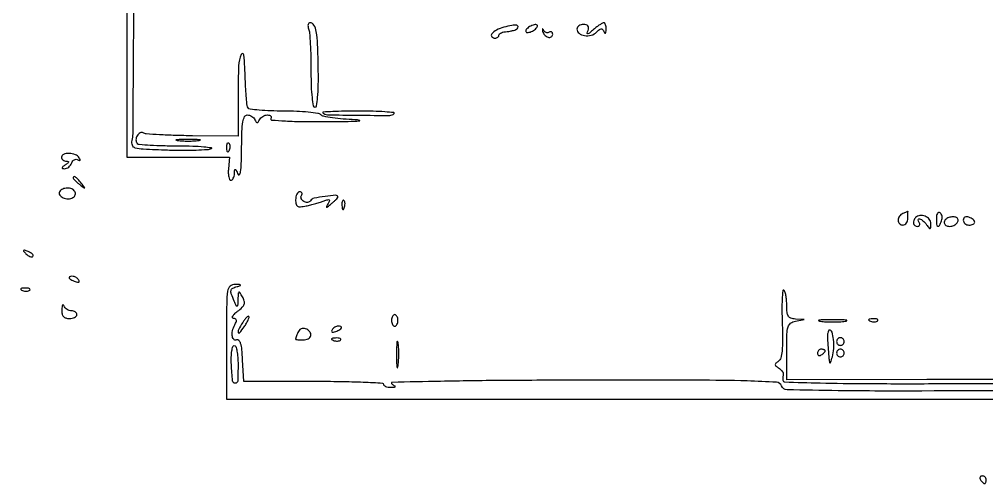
# Model space of a CAD drawing. Extents: x 73 to 574, y 12 to 350.
# Drawn here: x 73 to 325.1, y 12 to 132.9 of the extents above; entities that cross this region are included whole.
import ezdxf

# ---------------------------------------------------------------- set-up
doc = ezdxf.new("R2010")
doc.units = 0
doc.header["$MEASUREMENT"] = 0

msp = doc.modelspace()

# ---------------------------------------------------------------- linework, layer by layer
for points in [[(447.55126, 36.887076, -0.000003), (421.853007, 36.721675, -0.000138)], [(101, 190), (101, 97), (114.37764, 97), (127.755281, 97), (127.5, 94, 0.027536), (127.465692, 92.850282, 0.044862), (127.577515, 91.88125, 0.057821), (127.801886, 91.204334, 0.291678), (128.12236, 91, 0.186465), (128.46299, 91.131607, 0.084444), (128.762839, 91.514062, 0.066245), (128.97865, 92.080309, 0.04796), (129.070285, 92.75, -0.011173), (129.131074, 93.721577, -0.467319), (129.282091, 93.827495, -0.223503), (129.489401, 93.652006, -0.005675), (130, 92.5, 0.577075), (130.359178, 92.457363, 0.126999), (130.661651, 93.194213, 0.026133), (130.852931, 95.449264, 0.006084), (130.929715, 99.25, -0.006664), (131.024998, 103.709917, -0.033422), (131.277973, 106.193479, -0.070333), (131.713281, 107.558229, -0.287987), (132.416667, 108, -0.079041), (133.001834, 107.906914, -0.060848), (133.588542, 107.632812, -0.061238), (134.088167, 107.228021, -0.08292), (134.416667, 106.75, 0.029131), (134.744495, 106.14253, 0.260055), (135, 106, 0.260055), (135.255505, 106.14253, 0.029131), (135.583333, 106.75, -0.085984), (135.916154, 107.22805, -0.061443), (136.428795, 107.632813, -0.060458), (137.034616, 107.906883, -0.076165), (137.64235, 108, -0.064335), (138.165689, 107.932382, -0.135884), (138.516552, 107.72817, -0.191472), (138.64269, 107.4258, -0.143581), (138.546118, 107.07462, 0.560734), (138.745937, 106.679802, 0.006309), (142.339047, 106.43666, 0.010788), (147.052916, 106.27928, 0.004872), (153.237101, 106.266562, 0.002223), (158.705282, 106.332904, 0.012069), (161.667551, 106.453573, 0.876225), (161.677039, 106.595176, 0.038604), (160.503498, 106.738444, -0.010561), (157.37094, 106.943707, -0.014644), (154.575879, 107.268942, -0.011105), (152.29276, 107.654588, -0.150076), (151.553498, 108.046502, 0.162858), (150.798131, 108.423118, 0.010399), (148.312426, 108.71991, 0.014365), (145.27698, 108.930636, 0.010146), (141.859017, 109, -0.009008), (138.471531, 109.061036, -0.013681), (135.532682, 109.247585, -0.008269), (133.119764, 109.507462, -0.227138), (132.59713, 109.842841, -0.108835), (132.383398, 110.453341, -0.006586), (132.175442, 112.393638, -0.009594), (132.001165, 114.731349, -0.006931), (131.893079, 117.342841, 0.013495), (131.550033, 123.631789, 0.770866), (130.833495, 123.759122, 0.099716), (130.135335, 120.835983, 0.008919), (130.00003, 113.25), (130.000059, 102.5), (118.171436, 102.585048, -0.005129), (113.561776, 102.66548, -0.007487), (109.504151, 102.838755, -0.004082), (106.095562, 103.06342, -0.120476), (105.276191, 103.329304, 0.271065), (104.457641, 103.34909, 0.138887), (103.703589, 102.601268, 0.11998), (103.387977, 101.481464, 0.20826), (103.735568, 100.597766, 0.17967), (104.260401, 100.35716, 0.003891), (107.119719, 100.166661, 0.008414), (110.509042, 100.024508, 0.005519), (114.416667, 99.969591, -0.006904), (118.185093, 99.906187, -0.014657), (121.097396, 99.731405, -0.020083), (122.958344, 99.489217, -0.727176), (123, 99.201447, -0.098436), (121.966961, 98.9257, -0.007373), (119.04775, 98.780022, -0.009974), (115.533321, 98.726706, -0.00741), (111.651915, 98.802778, -0.00329), (105.308373, 99.062983, -0.054514), (103.22264, 99.392084, -0.240329), (102.449616, 100.093866, -0.157275), (102.38826, 101.320922, 0.063769), (102.627115, 103.083836, 0.000157), (102.805025, 128.538542, 0.001005), (102.938986, 157.247381, 0.000625)], [(359.882072, 36.355166, -0.000413), (308.217915, 36.111291, -0.004035), (286.391198, 36.202408, -0.002851), (273.073183, 36.441439, -0.304069), (271.66317, 37.435381, 0.294551), (270.353743, 38.393092, 0.00742), (262.652799, 38.730213, 0.006809), (249.66195, 38.928878, 0.000746), (219.829643, 38.93427, 0.001371), (198.592541, 38.848156, 0.003249), (182.781404, 38.637932, 0.000965), (170.163474, 38.363782, 0.742169), (170.048545, 37.948836, -0.013487), (170.817574, 37.432783, -0.326492), (170.894693, 37.201339, -0.309783), (170.696925, 37.047706, -0.012723), (169.75, 37.015313, -0.043512), (169.080057, 37.067822, -0.063593), (168.514062, 37.23808, -0.083718), (168.131142, 37.4924, -0.207265), (168, 37.795171, 0.399515), (167.693417, 38.117624, 0.001852), (162.639062, 38.354042, 0.006803), (156.747855, 38.527482, 0.004084), (149.75, 38.581086), (131.5, 38.571828), (131.201587, 44.235951, 0.011735), (130.996815, 46.921412, 0.049567), (130.67862, 48.502261, 0.118982), (130.222701, 49.272368, 0.299998), (129.615456, 49.405931, -0.325358), (128.858926, 49.609377, -0.156162), (128.476449, 50.597962, -0.085614), (128.654293, 52.18669, -0.067926), (129.356357, 53.767581, 0.071454), (129.574315, 54.267815, 0.171555), (129.545805, 54.66557, 0.194566), (129.281425, 54.924564, 0.093721), (128.809017, 55.022236, -0.312316), (128.550591, 55.207674, -0.220348), (128.584127, 55.575899, -0.072398), (129.053234, 56.169078, -0.025407), (129.881627, 56.875823, 0.02851), (131.08454, 57.915053, 0.118149), (131.595796, 58.719643, 0.154765), (131.615415, 59.545183, 0.060765), (131.162035, 60.603588, 0.008831), (130.465418, 61.755881, 0.386361), (130.214218, 61.825941, 0.266436), (130.041672, 61.565219, 0.005899), (129.960123, 60, -0.003993), (129.883805, 58.419235, -0.264535), (129.741571, 58.199007, -0.428865), (129.548667, 58.265115, -0.006126), (129, 59.5, -0.015428), (128.246846, 61.413349, -0.13544), (128.179346, 62.312749, -0.230697), (128.606147, 62.876757, -0.053534), (129.75, 63.310674, 0.01159), (130.5883, 63.550633, 0.541772), (130.62878, 63.693656, 0.197309), (130.392295, 63.812001, 0.005718), (129.25, 63.883999, 0.207564), (127.969674, 63.405286, 0.164893), (127.285556, 62.080992, 0.035596), (127.038134, 58.948623, 0.001916), (127, 48.995423), (127, 33.990846), (334, 34.004731)], [(346, 39.118203), (309.5, 39.074309), (273, 39.030414), (273, 46.445656, -0.006285), (273.056669, 50.953735, -0.063597), (273.340468, 52.804407, -0.167688), (274.007921, 53.756399, -0.109627), (275.25, 54.294267), (277.5, 54.727636), (275.25, 54.863818, -0.067807), (274.088997, 55.094164, -0.171159), (273.423365, 55.621838, -0.116825), (273.088541, 56.602979, -0.024072), (273, 58.440983, 0.020264), (272.945189, 59.792843, 0.02715), (272.779688, 61.008295, 0.026554), (272.541895, 61.968699, 0.181523), (272.25, 62.348751, 0.560022), (271.963458, 62.205247, 0.008999), (271.815692, 60.019221, 0.013737), (271.753653, 57.202652, 0.007601), (271.824696, 53.76295, -0.0075), (271.916627, 49.355157, -0.026617), (271.782812, 46.532252, -0.040604), (271.447801, 44.709374, -0.18575), (270.824696, 43.855182, 0.034357), (270.170149, 43.365866, 0.220055), (270.003128, 42.998748, 0.217613), (270.173922, 42.630993, 0.033605), (270.83541, 42.138197, -0.034074), (271.340241, 41.76137, -0.041703), (271.753454, 41.342078, -0.046708), (272.02769, 40.942422, -0.161657), (272.08541, 40.638197, 0.014699), (272.052539, 40.322182, 0.005771), (272.025089, 39.885008, 0.005706), (272.006249, 39.411315, 0.007085), (272, 38.970343, 0.405563), (272.488616, 38.467033, 0.001414), (281.700924, 38.220111, 0.00492), (293.656197, 38.051193, 0.001676), (311.019096, 38.034936, 0.001555), (328.975295, 38.134142, 0.005379)]]:
    msp.add_lwpolyline(points, format="xyb")
for points in [[(148.393011, 130.418213, -0.07203), (148.632106, 129.361889, -0.005915), (148.821697, 126.534475, -0.007831), (148.955695, 123.140776, -0.005951), (149, 119.418213, 0.008393), (149.065743, 115.502011, 0.018833), (149.277332, 112.536691, 0.015977), (149.583867, 110.374738, 0.364461), (150.029677, 110, 0.369344), (150.476739, 110.382405, 0.016216), (150.748098, 112.574605, 0.018605), (150.911174, 115.618555, 0.007819), (150.913963, 119.719759, 0.005137), (150.745579, 126.391947, 0.034031), (150.401284, 129.705246, 0.085581), (149.793304, 131.411354, 0.270772), (148.786022, 132, 0.188995), (148.456181, 131.870705, 0.14605), (148.258075, 131.53535, 0.098218), (148.233653, 131.023963, 0.054634)], [(199.25, 130.820847, 0.050384), (197.343304, 130.093245, 0.10849), (196.128551, 129.108174, 0.366148), (196.149443, 128.379908, 0.21318), (197, 128, 0.077193), (197.38203, 128.059334, 0.089922), (197.70625, 128.231239, 0.100773), (197.922995, 128.486983, 0.126208), (198, 128.787196, -0.226399), (198.149601, 129.100653, -0.064874), (198.620703, 129.389909, -0.051404), (199.303855, 129.615058, -0.035129), (200.113032, 129.733561, 0.021943), (200.962561, 129.835191, 0.024568), (201.767991, 130.008605, 0.0249), (202.432132, 130.22207, 0.106556), (202.779699, 130.446366, 0.230114), (202.976683, 131.015799, 0.349745), (202.622113, 131.365576, 0.075065), (201.345726, 131.309187, 0.017468)], [(206, 131, 0.039081), (205.48371, 130.622222, 0.066537), (205.128406, 130.223677, 0.099385), (204.979479, 129.868563, 0.251186), (205.057921, 129.608746, 0.187837), (205.351673, 129.479655, 0.06045), (205.834656, 129.517427, 0.050517), (206.411244, 129.695628, 0.038238), (207, 130, 0.039081), (207.51629, 130.377778, 0.066537), (207.871594, 130.776323, 0.099385), (208.020521, 131.131437, 0.251186), (207.942079, 131.391254, 0.187837), (207.648327, 131.520345, 0.06045), (207.165344, 131.482573, 0.050517), (206.588756, 131.304372, 0.038238)], [(218.333333, 130.358761, 0.235831), (218.872168, 129.279879, 0.123879), (220.288406, 128.684609, 0.102795), (222.043353, 128.778541, 0.132532), (223.437234, 129.580091, -0.027591), (224.162818, 130.22973, -0.148756), (224.649019, 130.423765, -0.243337), (225.022803, 130.268797, -0.079269), (225.340695, 129.741071, 0.055452), (225.54804, 129.35675, 0.448125), (225.724164, 129.335036, 0.181592), (225.86268, 129.593724, 0.021818), (225.921053, 130.25, 0.036512), (225.90234, 130.920285, 0.056425), (225.779627, 131.485938, 0.075596), (225.580003, 131.871952, 0.240118), (225.328741, 132, 0.127972), (224.956181, 131.903058, 0.017786), (224.267661, 131.485938, 0.019401), (223.473481, 130.920096, 0.01535), (222.659175, 130.25, -0.007655), (221.579098, 129.332964, -0.136117), (221.1656, 129.149269, -0.521575), (221.011838, 129.312098, -0.035662), (221.216821, 130.035714, 0.078345), (221.344422, 130.695755, 0.172448), (221.191256, 131.178998, 0.163346), (220.758806, 131.473894, 0.068773), (220.053053, 131.571429, 0.068782), (219.395752, 131.480577, 0.085074), (218.838501, 131.215208, 0.099898), (218.465896, 130.821198, 0.140501)], [(209.3875, 129.8375, 0.136733), (209.877178, 128.861954, 0.129508), (210.810232, 128.25567, 0.211251), (211.626451, 128.335702, 0.27049), (212, 128.975684, 0.08742), (211.93069, 129.369071, 0.166283), (211.731339, 129.616427, 0.178648), (211.433994, 129.679597, 0.102694), (211.08541, 129.552786, -0.108525), (210.697307, 129.416647, -0.109741), (210.289548, 129.456504, -0.105592), (209.925017, 129.668354, -0.093859), (209.66041, 130.018769, 0.019147), (209.470639, 130.367891, 0.42897), (209.369699, 130.390904, 0.287128), (209.315768, 130.271833, 0.014876)], [(152.099202, 108.567465, 0.193357), (153.271584, 108.067086, 0.002517), (161.400671, 107.934052, 0.002465), (169.541325, 107.881961, 0.199294), (170.690174, 108.356841, 0.633002), (170.598636, 108.612952, 0.007248), (168.255864, 108.811072, 0.011324), (165.227336, 108.954195, 0.006144), (161.5, 109, 0.004129), (157.758615, 108.969102, 0.007365), (154.682266, 108.872943, 0.003078), (152.165459, 108.741611, 0.647301)], [(119.75, 101.283746, -0.023547), (118.497782, 101.153981, -0.014044), (117, 101.111902, -0.014044), (115.502218, 101.153981, -0.023547), (114.25, 101.283746, -0.124239), (113.887591, 101.435926, -0.664672), (113.923437, 101.577962, -0.03126), (115.02938, 101.675363, -0.006336), (117, 101.700336, -0.006336), (118.97062, 101.675363, -0.03126), (120.076563, 101.577962, -0.664672), (120.112409, 101.435926, -0.124239)], [(127.683114, 98.8125, -0.054073), (127.461564, 98.395823, -0.470617), (127.279315, 98.37858, -0.168741), (127.137993, 98.670344, -0.018894), (127.078947, 99.416667, -0.028489), (127.089945, 100.112848, -0.077125), (127.200665, 100.592839, -0.208169), (127.385309, 100.77538, -0.296942), (127.604167, 100.729167, -0.126455), (127.797407, 100.402231, -0.060344), (127.876576, 99.916927, -0.05415), (127.839148, 99.359369, -0.051402)], [(84, 97, 0.123684), (84.096112, 96.617406, 0.099425), (84.367188, 96.289252, 0.089546), (84.772489, 96.065963, 0.07833), (85.25, 95.984687, -0.066727), (85.704915, 95.918023, -0.405416), (85.8125, 95.730859, -0.167501), (85.621859, 95.440231, -0.021149), (85, 95, 0.01849), (84.342719, 94.539919, 0.178005), (84.161374, 94.257488, 0.412224), (84.276371, 94.075495, 0.053381), (84.781385, 94.015313, 0.104079), (85.314083, 94.120781, 0.067668), (85.854799, 94.443436, 0.063756), (86.321232, 94.924147, 0.069255), (86.63617, 95.494256, -0.076338), (86.934258, 96.016344, -0.105235), (87.34949, 96.359, -0.124177), (87.814579, 96.46944, -0.135731), (88.259293, 96.339748, 0.041716), (88.642387, 96.145058, 0.356812), (88.813508, 96.197739, 0.260615), (88.829816, 96.409684, 0.030129), (88.595492, 96.845492, 0.167887), (87.605537, 97.653506, 0.079735), (85.969876, 97.972732, 0.09512), (84.523634, 97.745179, 0.316215)], [(87, 91.622445, 0.184603), (87.08115, 91.410139, 0.013803), (87.514062, 90.952641, 0.017649), (88.079598, 90.425681, 0.012436), (88.75, 89.872445, 0.001576), (89.879507, 88.99236, 0.377591), (90, 89, 0.377591), (90.00764, 89.120493, 0.001576), (89.127555, 90.25, 0.017685), (88.23668, 91.306759, 0.065617), (87.573889, 91.869516, 0.241985), (87.193395, 91.90695, 0.307699)], [(83.495635, 87.992937, 0.297796), (83.516867, 87.153619, 0.139875), (84.392312, 86.433007, 0.101471), (85.764834, 86.142627, 0.140875), (86.968425, 86.480485, 0.086192), (87.331173, 86.802209, 0.093967), (87.551012, 87.218446, 0.100284), (87.595054, 87.663497, 0.113563), (87.457295, 88.069098, 0.156901), (86.666002, 88.743695, 0.10385), (85.483348, 88.968366, 0.102435), (84.296528, 88.698754, 0.148498)], [(145, 85.875, 0.053415), (145.117517, 84.778102, 0.21277), (145.508239, 84.245296, 0.154997), (146.262413, 84.083591, 0.025706), (147.75, 84.304969, 0.010338), (148.942848, 84.571471, 0.007585), (150.254438, 84.914282, 0.00767), (151.486526, 85.276809, 0.016851), (152.414045, 85.599908, -0.016591), (153.385722, 85.938957, -0.221979), (153.750663, 85.889637, -0.368925), (153.833078, 85.616181, -0.032102), (153.472086, 84.919939, 0.008799), (153.009278, 84.120757, 0.553256), (153.074474, 84.002364, 0.182817), (153.312662, 84.077321, 0.003745), (154.308042, 84.872445, 0.013046), (154.956167, 85.426827, 0.018273), (155.502987, 85.957307, 0.014763), (155.918908, 86.41788, 0.178091), (156, 86.638329, 0.43607), (155.514189, 87.089438, 0.015206), (152.660914, 86.790317, 0.017646), (149.811607, 86.300772, 0.192817), (148.861803, 85.669769, -0.225359), (148.095569, 85.226928, -0.157186), (147.10789, 85.459322, -0.163743), (146.467759, 86.214275, -0.237375), (146.542705, 87.069098, 0.090666), (146.681645, 87.42443, 0.169366), (146.637945, 87.726548, 0.176081), (146.418448, 87.928183, 0.098926), (146.059017, 88, 0.191601), (145.654585, 87.839114, 0.088035), (145.311086, 87.375781, 0.06786), (145.078032, 86.688265, 0.047865)], [(157.078947, 84.416667, 0.018894), (157.137993, 83.670344, 0.168741), (157.279315, 83.37858, 0.470617), (157.461564, 83.395823, 0.054073), (157.683114, 83.8125, 0.051402), (157.839148, 84.359369, 0.05415), (157.876576, 84.916927, 0.060344), (157.797407, 85.402231, 0.126455), (157.604167, 85.729167, 0.296942), (157.385309, 85.77538, 0.208169), (157.200665, 85.592839, 0.077125), (157.089945, 85.112848, 0.028489)], [(303.25, 82.337719, 0.143686), (302.359255, 81.633551, 0.158385), (302.032899, 80.586964, 0.195064), (302.405121, 79.6996, 0.199674), (303.285714, 79.333333, 0.141241), (303.776007, 79.474651, 0.099816), (304.19375, 79.871875, 0.08482), (304.475133, 80.465925, 0.068388), (304.571429, 81.166667, 0.001828), (304.568878, 81.864339, 0.00326), (304.560938, 82.438268, 0.001039), (304.550172, 82.91812, 0.797251), (304.535714, 82.921053, -0.179526), (304.492846, 82.877728, -0.002375), (304.143304, 82.717133, -0.006451), (303.731688, 82.536749, -0.004149)], [(306.597196, 81.263863, 0.099127), (306.109375, 80.531794, 0.148941), (306.037495, 79.773214, 0.186545), (306.39379, 79.217449, 0.159293), (307.059017, 79, 0.108972), (307.413961, 79.078288, 0.182303), (307.6254, 79.29375, 0.161196), (307.656512, 79.6179, 0.082592), (307.5, 80, -0.138823), (307.293406, 80.724747, -0.501402), (307.617285, 80.967437, -0.115208), (308.506029, 80.463435, -0.048575), (309.425472, 79.432811, 0.010553), (310.111821, 78.534589, 0.297319), (310.377727, 78.446699, 0.327156), (310.545845, 78.654737, 0.011827), (310.571429, 79.736148, 0.175917), (310.162014, 80.863795, 0.1275), (309.065592, 81.647572, 0.124714), (307.70658, 81.809848, 0.165511)], [(312, 81.059017, 0.020503), (312.063011, 79.523001, 0.275668), (312.377209, 79.082867, 0.395517), (312.794126, 79.230543, 0.027681), (313.349337, 80.467975, 0.066719), (313.493102, 81.073335, 0.072258), (313.466258, 81.678351, 0.081026), (313.279146, 82.190464, 0.126981), (312.956326, 82.526992, 0.214542), (312.594852, 82.57458, 0.177225), (312.280921, 82.339579, 0.099152), (312.068264, 81.806756, 0.045552)], [(315.25, 81.281721, 0.109978), (314.328295, 80.69937, 0.221452), (314.03797, 79.909818, 0.250212), (314.462352, 79.253317, 0.127326), (315.440983, 79, 0.106441), (316.545947, 79.237922, 0.119294), (317.403031, 79.905355, 0.185342), (317.648399, 80.684271, 0.25374), (317.266312, 81.295956, 0.089043), (316.883168, 81.430559, 0.041846), (316.357917, 81.470863, 0.039704), (315.784906, 81.421216, 0.044685)], [(319, 80.635282, 0.11446), (319.115198, 80.138649, 0.100362), (319.440625, 79.715781, 0.093693), (319.927203, 79.431997, 0.085495), (320.5, 79.333333, 0.046456), (321.074121, 79.386792, 0.066412), (321.559375, 79.546697, 0.086513), (321.886814, 79.782217, 0.196121), (322, 80.059678, 0.160526), (321.894743, 80.379082, 0.054878), (321.559375, 80.741742, 0.047773), (321.074017, 81.087773, 0.039389), (320.5, 81.361626, 0.072999), (319.910123, 81.493948, 0.132233), (319.427502, 81.402125, 0.160016), (319.115039, 81.100172, 0.121889)], [(74.733333, 71.875912, 0.043285), (75.246577, 71.441312, 0.063152), (75.768815, 71.162781, 0.082976), (76.220211, 71.072099, 0.20742), (76.526461, 71.193128, 0.278911), (76.59249, 71.461316, 0.120343), (76.395085, 71.789051, 0.070189), (75.940734, 72.133723, 0.036269), (75.293128, 72.435707, 0.008399), (74.336218, 72.78179, 0.286372), (74.111181, 72.729672, 0.400052), (74.106486, 72.536448, 0.011214)], [(86, 65.606989, 0.2252), (86.088769, 65.419896, 0.029412), (86.455882, 65.154486, 0.029555), (86.957462, 64.875192, 0.020646), (87.551938, 64.618443, 0.036408), (88.131719, 64.443138, 0.155351), (88.487528, 64.474315, 0.32948), (88.606889, 64.674071, 0.1144), (88.492921, 65.011454, 0.115814), (87.901891, 65.603931, 0.080554), (87.026239, 65.969265, 0.115534), (86.291154, 65.972535, 0.349578)], [(73.8125, 62.316886, 0.051402), (74.359369, 62.160852, 0.05415), (74.916927, 62.123424, 0.060344), (75.402231, 62.202593, 0.126455), (75.729167, 62.395833, 0.296942), (75.77538, 62.614691, 0.208169), (75.592839, 62.799335, 0.077125), (75.112848, 62.910055, 0.028489), (74.416667, 62.921053, 0.018894), (73.670344, 62.862007, 0.168741), (73.37858, 62.720685, 0.470617), (73.395823, 62.538436, 0.054073)], [(84.078947, 57.25, 0.053989), (84.154856, 56.209147, 0.132269), (84.481744, 55.521382, 0.145896), (85.084817, 55.131118, 0.071271), (86, 55, 0.048028), (86.765418, 55.073693, 0.068025), (87.4125, 55.29375, 0.088204), (87.848523, 55.618118, 0.191087), (88, 56, 0.140362), (87.890798, 56.381338, 0.099913), (87.583854, 56.70625, 0.085122), (87.1248, 56.925077, 0.068857), (86.583333, 57, -0.080074), (86.004061, 57.093368, -0.064399), (85.434649, 57.367188, -0.065245), (84.960859, 57.772091, -0.087674), (84.662281, 58.25, 0.134342), (84.465905, 58.507991, 0.451325), (84.282867, 58.471875, 0.102704), (84.140307, 58.046513, 0.020908)], [(131.212145, 53.96809, 0.013867), (130.09967, 52.071641, 0.212127), (130.036882, 51.332349, 0.587971), (130.412411, 51.266181, 0.017786), (131.601999, 52.842161, 0.018256), (132.187661, 53.746879, 0.028213), (132.618891, 54.571998, 0.027158), (132.879994, 55.243442, 0.28268), (132.814144, 55.519189, 0.353282), (132.584804, 55.543639, 0.049107), (132.182742, 55.224369, 0.038634), (131.704957, 54.684329, 0.022212)], [(170, 54.5, 0.053595), (170.06169, 53.926139, 0.073362), (170.244792, 53.440625, 0.093122), (170.515341, 53.114688, 0.17482), (170.833333, 53, 0.17482), (171.151326, 53.114688, 0.093122), (171.421875, 53.440625, 0.073362), (171.604977, 53.926139, 0.053595), (171.666667, 54.5, 0.053595), (171.604977, 55.073861, 0.073362), (171.421875, 55.559375, 0.093122), (171.151326, 55.885312, 0.17482), (170.833333, 56, 0.17482), (170.515341, 55.885312, 0.093122), (170.244792, 55.559375, 0.073362), (170.06169, 55.073861, 0.053595)], [(154.507079, 52.011454, 0.1144), (154.393111, 51.674071, 0.32948), (154.512472, 51.474315, 0.155351), (154.868281, 51.443138, 0.036408), (155.448062, 51.618443, 0.029964), (156.51997, 52.105273, 0.168622), (156.942608, 52.558518, 0.444011), (156.798253, 52.882327, 0.079093), (156.059017, 53, 0.088797), (155.65395, 52.927491, 0.053277), (155.21498, 52.709615, 0.051183), (154.810572, 52.389589, 0.061454)], [(281.75, 54.276604, 0.019375), (283.229765, 54.150935, 0.011494), (285, 54.110234, 0.011494), (286.770235, 54.150935, 0.019375), (288.25, 54.276604, 0.108536), (288.666199, 54.423685, 0.707215), (288.635938, 54.56145, 0.025693), (287.329566, 54.655793, 0.005179), (285, 54.679926, 0.005179), (282.670434, 54.655793, 0.025693), (281.364062, 54.56145, 0.707215), (281.333801, 54.423685, 0.108536)], [(294.8125, 54.316886, 0.051402), (295.359369, 54.160852, 0.05415), (295.916927, 54.123424, 0.060344), (296.402231, 54.202593, 0.126455), (296.729167, 54.395833, 0.296942), (296.77538, 54.614691, 0.208169), (296.592839, 54.799335, 0.077125), (296.112848, 54.910055, 0.028489), (295.416667, 54.921053, 0.018894), (294.670344, 54.862007, 0.168741), (294.37858, 54.720685, 0.470617), (294.395823, 54.538436, 0.054073)], [(145.582759, 51.35507, 0.004171), (145.359505, 50.758448, 0.005876), (145.171185, 50.222624, 0.003567), (145.021599, 49.769849, 0.078147), (145, 49.632498, 0.373717), (145.070554, 49.551287, 0.009651), (145.5875, 49.488475, 0.015838), (146.233173, 49.443244, 0.009566), (147, 49.428571, 0.117213), (148.311725, 49.740357, 0.230415), (148.946544, 50.573432, 0.235199), (148.676814, 51.572174, 0.120227), (147.582759, 52.329869, 0.106326), (146.997394, 52.421065, 0.099378), (146.410647, 52.267858, 0.096073), (145.913044, 51.893432, 0.092199)], [(283.635737, 49.25, 0.001253), (283.992911, 44.543854, 0.05299), (284.177396, 43.553319, 0.71832), (284.426083, 43.544625, 0.021291), (284.904076, 45, 0.054861), (285.261772, 47.146217, 0.042487), (285.192091, 49.516607, 0.042257), (284.797178, 51.477114, 0.333488), (284.100401, 52, 0.316653), (283.85508, 51.827322, 0.044217), (283.688998, 51.192188, 0.037409), (283.60652, 50.304094, 0.02277)], [(130, 43, -0.011404), (129.90315, 38.75415, -0.402112), (129.247131, 38.129971, -0.385884), (128.560592, 38.757693, -0.011317), (128.258663, 43.007174, -0.018127), (128.235312, 44.945018, -0.031235), (128.374885, 46.551747, -0.033743), (128.631256, 47.717012, -0.33327), (129.008663, 48, -0.32337), (129.395212, 47.720809, -0.03102), (129.708795, 46.53125, -0.030278), (129.928427, 44.916566, -0.018666)], [(154.8125, 49.316886, 0.051402), (155.359369, 49.160852, 0.05415), (155.916927, 49.123424, 0.060344), (156.402231, 49.202593, 0.126455), (156.729167, 49.395833, 0.296942), (156.77538, 49.614691, 0.208169), (156.592839, 49.799335, 0.077125), (156.112848, 49.910055, 0.028489), (155.416667, 49.921053, 0.018894), (154.670344, 49.862007, 0.168741), (154.37858, 49.720685, 0.470617), (154.395823, 49.538436, 0.054073)], [(171.309869, 45.5, 0.005499), (171.337136, 43.352754, 0.031761), (171.435944, 42.222448, 0.756877), (171.574262, 42.205163, 0.069146), (171.724731, 42.767909, 0.018638), (171.849672, 44.218327, 0.01259), (171.888655, 45.878422, 0.012695), (171.845055, 47.487453, 0.024559), (171.714526, 48.767909, 0.212532), (171.565802, 49.000181, 0.556092), (171.424528, 48.934948, 0.025342), (171.331591, 47.655786, 0.005888)], [(286, 49, 0.099038), (286.076342, 48.618362, 0.097945), (286.29375, 48.29375, 0.097945), (286.618362, 48.076342, 0.099038), (287, 48, 0.099038), (287.381638, 48.076342, 0.097945), (287.70625, 48.29375, 0.097945), (287.923658, 48.618362, 0.099038), (288, 49, 0.099038), (287.923658, 49.381638, 0.097945), (287.70625, 49.70625, 0.097945), (287.381638, 49.923658, 0.099038), (287, 50, 0.099038), (286.618362, 49.923658, 0.097945), (286.29375, 49.70625, 0.097945), (286.076342, 49.381638, 0.099038)], [(281, 45.940983, 0.108972), (281.078288, 45.586039, 0.182303), (281.29375, 45.3746, 0.161196), (281.6179, 45.343488, 0.082592), (282, 45.5, 0.029505), (282.382774, 45.768994, 0.035638), (282.70625, 46.066025, 0.038439), (282.934461, 46.34829, 0.151918), (283, 46.559017, 0.210953), (282.92554, 46.727648, 0.081139), (282.70625, 46.870461, 0.061769), (282.382849, 46.967655, 0.042167), (282, 47, 0.105053), (281.618444, 46.918938, 0.099167), (281.29375, 46.688914, 0.09642), (281.076123, 46.345238, 0.093332)], [(286, 46, 0.099038), (286.076342, 45.618362, 0.097945), (286.29375, 45.29375, 0.097945), (286.618362, 45.076342, 0.099038), (287, 45, 0.099038), (287.381638, 45.076342, 0.097945), (287.70625, 45.29375, 0.097945), (287.923658, 45.618362, 0.099038), (288, 46, 0.099038), (287.923658, 46.381638, 0.097945), (287.70625, 46.70625, 0.097945), (287.381638, 46.923658, 0.099038), (287, 47, 0.099038), (286.618362, 46.923658, 0.097945), (286.29375, 46.70625, 0.097945), (286.076342, 46.381638, 0.099038)], [(323.5, 13, 0.029505), (323.768994, 12.617226, 0.035638), (324.066025, 12.29375, 0.038439), (324.34829, 12.065539, 0.151918), (324.559017, 12, 0.210953), (324.727648, 12.07446, 0.081139), (324.870461, 12.29375, 0.061769), (324.967655, 12.617151, 0.042167), (325, 13, 0.105053), (324.918938, 13.381556, 0.099167), (324.688914, 13.70625, 0.09642), (324.345238, 13.923877, 0.093332), (323.940983, 14, 0.108972), (323.586039, 13.921712, 0.182303), (323.3746, 13.70625, 0.161196), (323.343488, 13.3821, 0.082592)]]:
    msp.add_lwpolyline(points, format="xyb", close=True)

doc.saveas('drawing.dxf')
